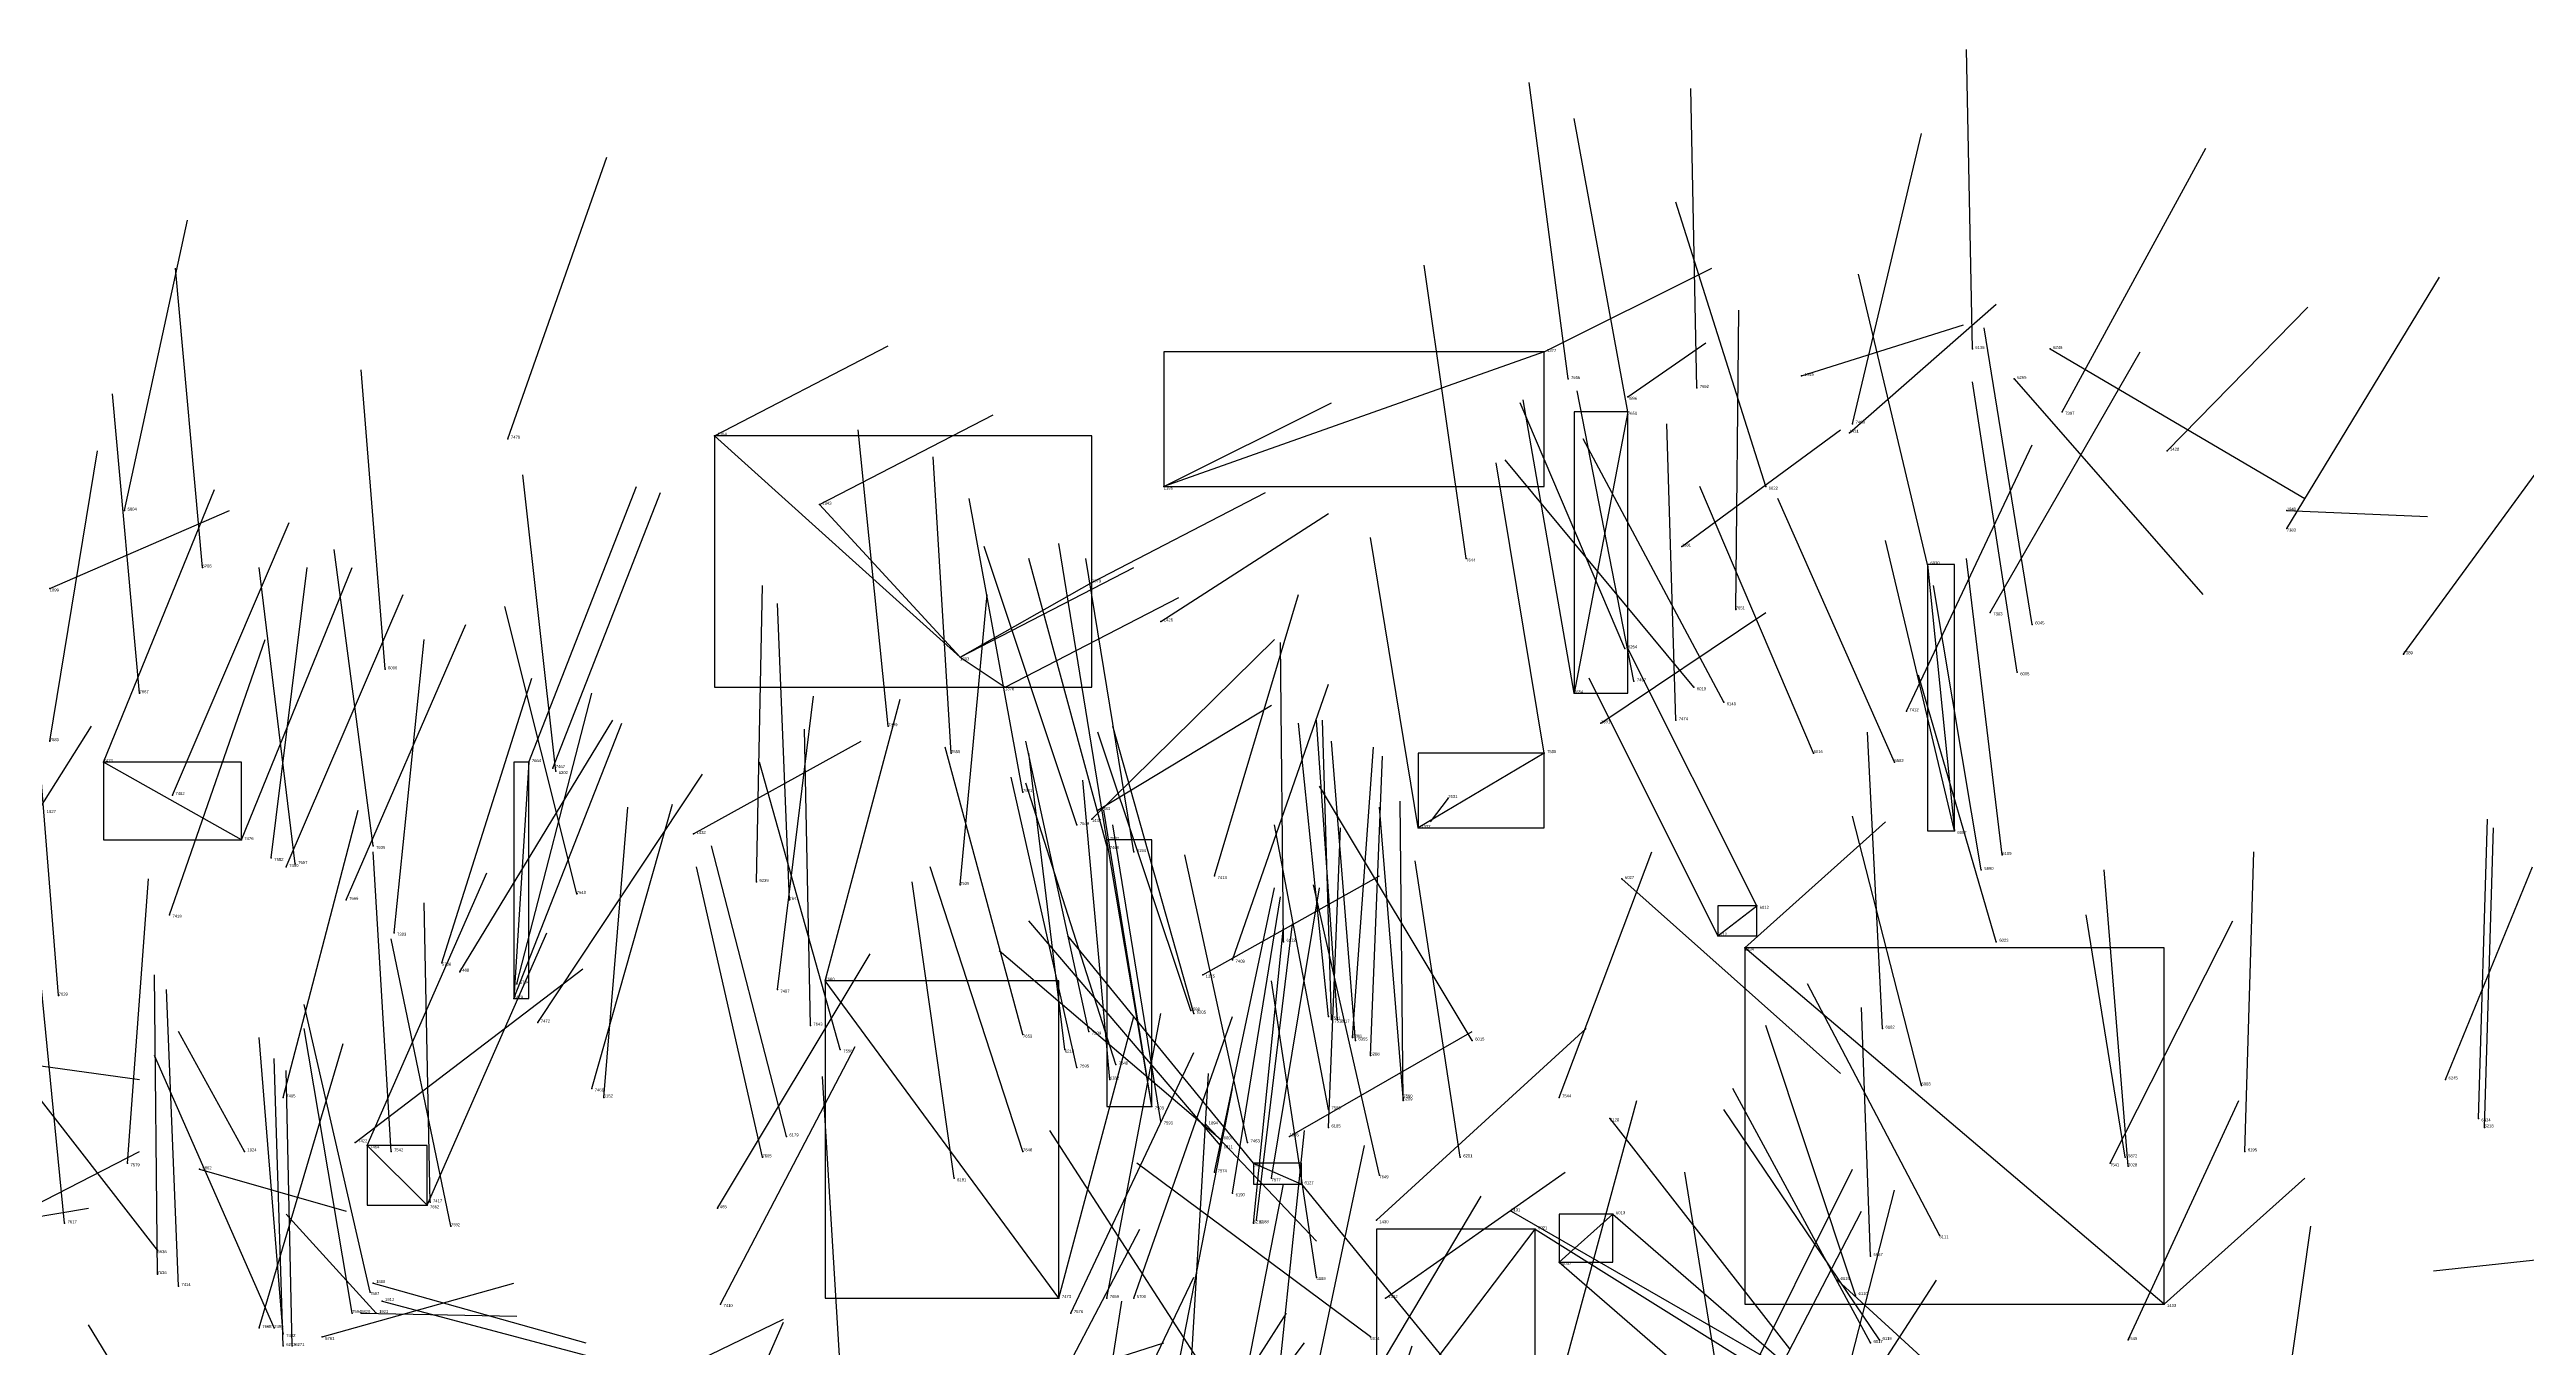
# Model space of a CAD drawing. Extents: x 59.1 to 70.8, y 600.3 to 605.1.
# Drawn here: x 66.237 to 67.064, y 604.665 to 605.099 of the extents above; entities that cross this region are included whole.
import ezdxf

# ---------------------------------------------------------------- set-up
doc = ezdxf.new("R2010")
doc.units = 0
for name, color, linetype in [('Clients', 3, 'CONTINUOUS'), ('Facilities', 3, 'CONTINUOUS'), ('Facilities_lines', 3, 'CONTINUOUS'), ('Min_max_boxes', 1, 'CONTINUOUS'), ('Normals', 1, 'CONTINUOUS'), ('Source_points', 5, 'CONTINUOUS'), ('Text', 3, 'CONTINUOUS')]:
    doc.layers.add(name, color=color, linetype=linetype)

msp = doc.modelspace()

# ---------------------------------------------------------------- linework, layer by layer
at = {"layer": 'Clients', "color": 5}
for p in [(66.459, 604.97, 451.452), (66.494, 604.947, 451.402), (66.609, 604.953, 451.269), (66.585, 604.921, 451.391), (66.556, 604.886, 451.32), (66.746, 604.884, 459.056), (66.255, 604.861, 460.068), (66.694, 604.839, 458.846), (66.873, 604.838, 457.798), (66.59, 604.835, 458.478), (66.807, 604.813, 457.676), (66.803, 604.799, 451.655), (66.392, 604.782, 459.669), (66.496, 604.788, 459.514), (66.655, 604.72, 457.711), (66.363, 604.713, 459.642), (66.733, 604.705, 457.818), (66.741, 604.694, 457.889)]:
    msp.add_point(p, dxfattribs=at)
at = {"layer": 'Facilities', "color": 3}
for p in [(66.736, 604.998, 451.329), (66.879, 604.999, 457.207), (66.905, 604.999, 456.737), (66.744, 604.989, 459.204), (66.822, 604.99, 451.217), (66.893, 604.989, 456.821), (66.764, 604.983, 449.391), (66.787, 604.986, 459.148), (66.764, 604.978, 459.133), (66.838, 604.971, 451.616), (66.839, 604.974, 459.266), (66.909, 604.978, 460.563), (66.39, 604.969, 459.968), (66.944, 604.965, 451.625), (66.81, 604.953, 457.862), (66.262, 604.945, 455.447), (66.984, 604.945, 451.138), (66.984, 604.939, 460.682), (66.71, 604.929, 459.122), (66.782, 604.933, 451.39), (66.288, 604.926, 457.403), (66.864, 604.927, 457.802), (66.237, 604.919, 449.159), (66.608, 604.908, 451.47), (66.8, 604.912, 459.073), (66.885, 604.911, 460.599), (66.899, 604.907, 457.836), (66.541, 604.896, 451.398), (66.763, 604.899, 456.828), (67.023, 604.897, 460.635), (66.349, 604.892, 457.348), (66.766, 604.888, 458.997), (66.894, 604.891, 457.75), (66.267, 604.884, 459.323), (66.786, 604.886, 457.786), (66.796, 604.881, 457.869), (66.517, 604.873, 460.663), (66.755, 604.874, 451.368), (66.78, 604.875, 459.036), (66.857, 604.878, 460.451), (66.237, 604.868, 462.37), (66.538, 604.864, 459.348), (66.736, 604.864, 458.919), (66.826, 604.864, 457.723), (66.397, 604.861, 459.694), (66.405, 604.859, 459.615), (66.406, 604.858, 457.294), (66.853, 604.861, 457.683), (66.278, 604.85, 459.996), (66.562, 604.851, 459.279), (66.704, 604.849, 462.872), (66.58, 604.84, 458.878), (66.585, 604.842, 451.929), (66.587, 604.845, 451.463), (66.301, 604.835, 459.926), (66.345, 604.833, 459.241), (66.452, 604.837, 451.532), (66.59, 604.833, 459.048), (66.599, 604.831, 458.405), (66.889, 604.83, 457.194), (66.311, 604.829, 462.297), (66.316, 604.826, 459.851), (66.319, 604.827, 459.291), (66.626, 604.823, 460.327), (66.762, 604.822, 457.715), (66.882, 604.825, 457.72), (66.336, 604.815, 459.778), (66.413, 604.817, 459.184), (66.473, 604.821, 457.242), (66.484, 604.815, 459.408), (66.541, 604.82, 462.613), (66.277, 604.81, 460.137), (66.352, 604.804, 462.236), (66.649, 604.801, 458.264), (66.794, 604.803, 457.647), (66.887, 604.801, 457.676), (66.368, 604.794, 454.275), (66.374, 604.791, 459.864), (66.622, 604.79, 451.461), (66.632, 604.795, 460.306), (66.24, 604.783, 459.09), (66.393, 604.787, 454.329), (66.48, 604.785, 459.526), (66.4, 604.774, 459.815), (66.491, 604.773, 459.445), (66.618, 604.778, 458.905), (66.619, 604.777, 458.116), (66.664, 604.776, 458.729), (66.665, 604.775, 458.583), (66.667, 604.775, 458.509), (66.849, 604.772, 458.069), (66.501, 604.765, 458.696), (66.562, 604.77, 459.117), (66.576, 604.765, 458.395), (66.584, 604.771, 458.677), (66.672, 604.769, 458.801), (66.673, 604.768, 458.431), (66.712, 604.768, 457.969), (66.58, 604.759, 458.56), (66.593, 604.76, 459.042), (66.678, 604.763, 458.354), (66.315, 604.749, 460.109), (66.418, 604.752, 459.579), (66.422, 604.749, 457.437), (66.591, 604.755, 458.161), (66.689, 604.749, 458.859), (66.689, 604.748, 458.277), (66.741, 604.749, 462.588), (66.862, 604.753, 457.68), (67.037, 604.755, 456.913), (66.605, 604.746, 458.482), (66.608, 604.741, 458.517), (66.623, 604.74, 449.195), (66.664, 604.745, 458.933), (66.664, 604.739, 458.343), (66.758, 604.742, 457.59), (67.048, 604.742, 458.138), (67.05, 604.739, 458.2), (66.302, 604.731, 448.152), (66.339, 604.734, 460.038), (66.343, 604.733, 459.71), (66.351, 604.731, 462.609), (66.483, 604.736, 458.303), (66.562, 604.731, 459.134), (66.628, 604.735, 457.861), (66.628, 604.733, 457.941), (66.637, 604.734, 459.031), (66.651, 604.736, 451.434), (66.97, 604.731, 458.111), (66.263, 604.727, 462.395), (66.287, 604.725, 453.723), (66.475, 604.729, 458.755), (66.539, 604.722, 458.237), (66.626, 604.724, 462.088), (66.639, 604.727, 457.784), (66.645, 604.722, 462.101), (66.681, 604.723, 459.095), (66.708, 604.729, 458.123), (66.925, 604.727, 462.645), (66.93, 604.729, 453.909), (66.931, 604.726, 457.866), (66.364, 604.714, 460.099), (66.632, 604.717, 458.359), (66.242, 604.707, 458.921), (66.371, 604.706, 458.818), (66.46, 604.712, 459.964), (66.639, 604.707, 458.282), (66.64, 604.708, 458.428), (66.68, 604.708, 451.801), (66.725, 604.711, 457.749), (66.759, 604.71, 457.887), (66.273, 604.698, 454.876), (66.868, 604.703, 457.577), (66.273, 604.69, 459.177), (66.66, 604.689, 458.127), (66.845, 604.696, 453.917), (66.28, 604.686, 460.248), (66.344, 604.684, 458.795), (66.345, 604.687, 449.159), (66.348, 604.681, 449.1), (66.574, 604.682, 459.552), (66.59, 604.682, 459.481), (66.599, 604.682, 454.266), (66.683, 604.682, 451.444), (66.834, 604.688, 457.68), (66.84, 604.683, 457.536), (66.338, 604.677, 458.861), (66.341, 604.677, 453.759), (66.346, 604.677, 448.195), (66.461, 604.68, 460.021), (66.578, 604.677, 462.013), (66.943, 604.68, 451.563), (66.307, 604.672, 459.765), (66.312, 604.672, 458.469), (66.315, 604.67, 460.174), (66.315, 604.666, 456.922), (66.318, 604.666, 456.967), (66.328, 604.669, 453.675), (66.678, 604.669, 457.972), (66.845, 604.667, 457.74), (66.848, 604.668, 457.679), (66.931, 604.668, 462.524)]:
    msp.add_point(p, dxfattribs=at)
at = {"layer": 'Facilities_lines', "color": 3}
for p, q in [((66.736, 604.998, 451.329), (66.609, 604.953, 451.269)), ((66.764, 604.978, 459.133), (66.746, 604.884, 459.056)), ((66.541, 604.896, 451.398), (66.459, 604.97, 451.452)), ((66.541, 604.896, 451.398), (66.494, 604.947, 451.402)), ((66.541, 604.896, 451.398), (66.585, 604.921, 451.391)), ((66.864, 604.927, 457.802), (66.873, 604.838, 457.798)), ((66.541, 604.896, 451.398), (66.556, 604.886, 451.32)), ((66.736, 604.864, 458.919), (66.694, 604.839, 458.846)), ((66.301, 604.835, 459.926), (66.255, 604.861, 460.068)), ((66.397, 604.861, 459.694), (66.392, 604.782, 459.669)), ((66.605, 604.746, 458.482), (66.59, 604.835, 458.478)), ((66.794, 604.803, 457.647), (66.807, 604.813, 457.676)), ((66.943, 604.68, 451.563), (66.803, 604.799, 451.655)), ((66.574, 604.682, 459.552), (66.496, 604.788, 459.514)), ((66.343, 604.733, 459.71), (66.363, 604.713, 459.642)), ((66.639, 604.727, 457.784), (66.655, 604.72, 457.711)), ((66.759, 604.71, 457.887), (66.741, 604.694, 457.889)), ((66.68, 604.635, 457.84), (66.733, 604.705, 457.818))]:
    msp.add_line(p, q, dxfattribs=at)
at = {"layer": 'Min_max_boxes', "color": 1}
for p, q in [((66.736, 604.998, 451.269), (66.609, 604.998, 451.269)), ((66.609, 604.998, 451.269), (66.609, 604.953, 451.269)), ((66.736, 604.998, 451.329), (66.609, 604.998, 451.329)), ((66.609, 604.998, 451.329), (66.609, 604.953, 451.329)), ((66.609, 604.998, 451.269), (66.609, 604.998, 451.329)), ((66.736, 604.953, 451.269), (66.736, 604.998, 451.269)), ((66.736, 604.953, 451.329), (66.736, 604.998, 451.329)), ((66.736, 604.998, 451.269), (66.736, 604.998, 451.329)), ((66.764, 604.978, 459.056), (66.746, 604.978, 459.056)), ((66.746, 604.978, 459.056), (66.746, 604.884, 459.056)), ((66.764, 604.978, 459.133), (66.746, 604.978, 459.133)), ((66.746, 604.978, 459.133), (66.746, 604.884, 459.133)), ((66.746, 604.978, 459.056), (66.746, 604.978, 459.133)), ((66.764, 604.884, 459.056), (66.764, 604.978, 459.056)), ((66.764, 604.884, 459.133), (66.764, 604.978, 459.133)), ((66.764, 604.978, 459.056), (66.764, 604.978, 459.133)), ((66.585, 604.97, 451.32), (66.459, 604.97, 451.32)), ((66.459, 604.97, 451.32), (66.459, 604.886, 451.32)), ((66.585, 604.97, 451.452), (66.459, 604.97, 451.452)), ((66.459, 604.97, 451.452), (66.459, 604.886, 451.452)), ((66.459, 604.97, 451.32), (66.459, 604.97, 451.452)), ((66.585, 604.886, 451.32), (66.585, 604.97, 451.32)), ((66.585, 604.886, 451.452), (66.585, 604.97, 451.452)), ((66.585, 604.97, 451.32), (66.585, 604.97, 451.452)), ((66.609, 604.953, 451.269), (66.736, 604.953, 451.269)), ((66.609, 604.953, 451.329), (66.736, 604.953, 451.329)), ((66.609, 604.953, 451.269), (66.609, 604.953, 451.329)), ((66.736, 604.953, 451.269), (66.736, 604.953, 451.329)), ((66.873, 604.927, 457.798), (66.864, 604.927, 457.798)), ((66.864, 604.927, 457.798), (66.864, 604.838, 457.798)), ((66.873, 604.927, 457.802), (66.864, 604.927, 457.802)), ((66.864, 604.927, 457.802), (66.864, 604.838, 457.802)), ((66.864, 604.927, 457.798), (66.864, 604.927, 457.802)), ((66.873, 604.838, 457.798), (66.873, 604.927, 457.798)), ((66.873, 604.838, 457.802), (66.873, 604.927, 457.802)), ((66.873, 604.927, 457.798), (66.873, 604.927, 457.802)), ((66.459, 604.886, 451.32), (66.585, 604.886, 451.32)), ((66.459, 604.886, 451.452), (66.585, 604.886, 451.452)), ((66.459, 604.886, 451.32), (66.459, 604.886, 451.452)), ((66.585, 604.886, 451.32), (66.585, 604.886, 451.452)), ((66.746, 604.884, 459.056), (66.764, 604.884, 459.056)), ((66.746, 604.884, 459.133), (66.764, 604.884, 459.133)), ((66.746, 604.884, 459.056), (66.746, 604.884, 459.133)), ((66.764, 604.884, 459.056), (66.764, 604.884, 459.133)), ((66.736, 604.864, 458.846), (66.694, 604.864, 458.846)), ((66.694, 604.864, 458.846), (66.694, 604.839, 458.846)), ((66.736, 604.864, 458.919), (66.694, 604.864, 458.919)), ((66.694, 604.864, 458.919), (66.694, 604.839, 458.919)), ((66.694, 604.864, 458.846), (66.694, 604.864, 458.919)), ((66.736, 604.839, 458.846), (66.736, 604.864, 458.846)), ((66.736, 604.839, 458.919), (66.736, 604.864, 458.919)), ((66.736, 604.864, 458.846), (66.736, 604.864, 458.919)), ((66.301, 604.861, 459.926), (66.255, 604.861, 459.926)), ((66.255, 604.861, 459.926), (66.255, 604.835, 459.926)), ((66.301, 604.861, 460.068), (66.255, 604.861, 460.068)), ((66.255, 604.861, 460.068), (66.255, 604.835, 460.068)), ((66.255, 604.861, 459.926), (66.255, 604.861, 460.068)), ((66.301, 604.835, 459.926), (66.301, 604.861, 459.926)), ((66.301, 604.835, 460.068), (66.301, 604.861, 460.068)), ((66.301, 604.861, 459.926), (66.301, 604.861, 460.068)), ((66.397, 604.861, 459.669), (66.392, 604.861, 459.669)), ((66.392, 604.861, 459.669), (66.392, 604.782, 459.669)), ((66.397, 604.861, 459.694), (66.392, 604.861, 459.694)), ((66.392, 604.861, 459.694), (66.392, 604.782, 459.694)), ((66.392, 604.861, 459.669), (66.392, 604.861, 459.694)), ((66.397, 604.782, 459.669), (66.397, 604.861, 459.669)), ((66.397, 604.782, 459.694), (66.397, 604.861, 459.694)), ((66.397, 604.861, 459.669), (66.397, 604.861, 459.694)), ((66.694, 604.839, 458.846), (66.736, 604.839, 458.846)), ((66.694, 604.839, 458.919), (66.736, 604.839, 458.919)), ((66.694, 604.839, 458.846), (66.694, 604.839, 458.919)), ((66.736, 604.839, 458.846), (66.736, 604.839, 458.919)), ((66.864, 604.838, 457.798), (66.873, 604.838, 457.798)), ((66.864, 604.838, 457.802), (66.873, 604.838, 457.802)), ((66.864, 604.838, 457.798), (66.864, 604.838, 457.802)), ((66.873, 604.838, 457.798), (66.873, 604.838, 457.802)), ((66.255, 604.835, 459.926), (66.301, 604.835, 459.926)), ((66.255, 604.835, 460.068), (66.301, 604.835, 460.068)), ((66.255, 604.835, 459.926), (66.255, 604.835, 460.068)), ((66.301, 604.835, 459.926), (66.301, 604.835, 460.068)), ((66.605, 604.835, 458.478), (66.59, 604.835, 458.478)), ((66.59, 604.835, 458.478), (66.59, 604.746, 458.478)), ((66.605, 604.835, 458.482), (66.59, 604.835, 458.482)), ((66.59, 604.835, 458.482), (66.59, 604.746, 458.482)), ((66.59, 604.835, 458.478), (66.59, 604.835, 458.482)), ((66.605, 604.746, 458.478), (66.605, 604.835, 458.478)), ((66.605, 604.746, 458.482), (66.605, 604.835, 458.482)), ((66.605, 604.835, 458.478), (66.605, 604.835, 458.482)), ((66.807, 604.813, 457.647), (66.794, 604.813, 457.647)), ((66.794, 604.813, 457.647), (66.794, 604.803, 457.647)), ((66.807, 604.813, 457.676), (66.794, 604.813, 457.676)), ((66.794, 604.813, 457.676), (66.794, 604.803, 457.676)), ((66.794, 604.813, 457.647), (66.794, 604.813, 457.676)), ((66.807, 604.803, 457.647), (66.807, 604.813, 457.647)), ((66.807, 604.803, 457.676), (66.807, 604.813, 457.676)), ((66.807, 604.813, 457.647), (66.807, 604.813, 457.676)), ((66.794, 604.803, 457.647), (66.807, 604.803, 457.647)), ((66.794, 604.803, 457.676), (66.807, 604.803, 457.676)), ((66.794, 604.803, 457.647), (66.794, 604.803, 457.676)), ((66.943, 604.799, 451.563), (66.803, 604.799, 451.563)), ((66.803, 604.799, 451.563), (66.803, 604.68, 451.563)), ((66.943, 604.799, 451.655), (66.803, 604.799, 451.655)), ((66.803, 604.799, 451.655), (66.803, 604.68, 451.655)), ((66.803, 604.799, 451.563), (66.803, 604.799, 451.655)), ((66.807, 604.803, 457.647), (66.807, 604.803, 457.676)), ((66.943, 604.68, 451.563), (66.943, 604.799, 451.563)), ((66.943, 604.68, 451.655), (66.943, 604.799, 451.655)), ((66.943, 604.799, 451.563), (66.943, 604.799, 451.655)), ((66.392, 604.782, 459.669), (66.397, 604.782, 459.669)), ((66.392, 604.782, 459.694), (66.397, 604.782, 459.694)), ((66.392, 604.782, 459.669), (66.392, 604.782, 459.694)), ((66.397, 604.782, 459.669), (66.397, 604.782, 459.694)), ((66.574, 604.788, 459.514), (66.496, 604.788, 459.514)), ((66.496, 604.788, 459.514), (66.496, 604.682, 459.514)), ((66.574, 604.788, 459.552), (66.496, 604.788, 459.552)), ((66.496, 604.788, 459.552), (66.496, 604.682, 459.552)), ((66.496, 604.788, 459.514), (66.496, 604.788, 459.552)), ((66.574, 604.682, 459.514), (66.574, 604.788, 459.514)), ((66.574, 604.682, 459.552), (66.574, 604.788, 459.552)), ((66.574, 604.788, 459.514), (66.574, 604.788, 459.552)), ((66.59, 604.746, 458.478), (66.605, 604.746, 458.478)), ((66.59, 604.746, 458.482), (66.605, 604.746, 458.482)), ((66.59, 604.746, 458.478), (66.59, 604.746, 458.482)), ((66.605, 604.746, 458.478), (66.605, 604.746, 458.482)), ((66.363, 604.733, 459.642), (66.343, 604.733, 459.642)), ((66.343, 604.733, 459.642), (66.343, 604.713, 459.642)), ((66.363, 604.733, 459.71), (66.343, 604.733, 459.71)), ((66.343, 604.733, 459.71), (66.343, 604.713, 459.71)), ((66.343, 604.733, 459.642), (66.343, 604.733, 459.71)), ((66.363, 604.713, 459.642), (66.363, 604.733, 459.642)), ((66.363, 604.713, 459.71), (66.363, 604.733, 459.71)), ((66.363, 604.733, 459.642), (66.363, 604.733, 459.71)), ((66.655, 604.727, 457.711), (66.639, 604.727, 457.711)), ((66.639, 604.727, 457.711), (66.639, 604.72, 457.711)), ((66.655, 604.727, 457.784), (66.639, 604.727, 457.784)), ((66.639, 604.727, 457.784), (66.639, 604.72, 457.784)), ((66.639, 604.727, 457.711), (66.639, 604.727, 457.784)), ((66.655, 604.72, 457.711), (66.655, 604.727, 457.711)), ((66.655, 604.72, 457.784), (66.655, 604.727, 457.784)), ((66.655, 604.727, 457.711), (66.655, 604.727, 457.784)), ((66.639, 604.72, 457.711), (66.655, 604.72, 457.711)), ((66.639, 604.72, 457.784), (66.655, 604.72, 457.784)), ((66.639, 604.72, 457.711), (66.639, 604.72, 457.784)), ((66.655, 604.72, 457.711), (66.655, 604.72, 457.784)), ((66.343, 604.713, 459.642), (66.363, 604.713, 459.642)), ((66.343, 604.713, 459.71), (66.363, 604.713, 459.71)), ((66.343, 604.713, 459.642), (66.343, 604.713, 459.71)), ((66.363, 604.713, 459.642), (66.363, 604.713, 459.71)), ((66.759, 604.71, 457.887), (66.741, 604.71, 457.887)), ((66.741, 604.71, 457.887), (66.741, 604.694, 457.887)), ((66.759, 604.71, 457.889), (66.741, 604.71, 457.889)), ((66.741, 604.71, 457.889), (66.741, 604.694, 457.889)), ((66.741, 604.71, 457.887), (66.741, 604.71, 457.889)), ((66.759, 604.694, 457.887), (66.759, 604.71, 457.887)), ((66.759, 604.694, 457.889), (66.759, 604.71, 457.889)), ((66.759, 604.71, 457.887), (66.759, 604.71, 457.889)), ((66.733, 604.705, 457.818), (66.68, 604.705, 457.818)), ((66.68, 604.705, 457.818), (66.68, 604.635, 457.818)), ((66.733, 604.705, 457.84), (66.68, 604.705, 457.84)), ((66.68, 604.705, 457.84), (66.68, 604.635, 457.84)), ((66.68, 604.705, 457.818), (66.68, 604.705, 457.84)), ((66.733, 604.635, 457.818), (66.733, 604.705, 457.818)), ((66.733, 604.635, 457.84), (66.733, 604.705, 457.84)), ((66.733, 604.705, 457.818), (66.733, 604.705, 457.84)), ((66.741, 604.694, 457.887), (66.759, 604.694, 457.887)), ((66.741, 604.694, 457.889), (66.759, 604.694, 457.889)), ((66.741, 604.694, 457.887), (66.741, 604.694, 457.889)), ((66.759, 604.694, 457.887), (66.759, 604.694, 457.889)), ((66.496, 604.682, 459.514), (66.574, 604.682, 459.514)), ((66.496, 604.682, 459.552), (66.574, 604.682, 459.552)), ((66.496, 604.682, 459.514), (66.496, 604.682, 459.552)), ((66.574, 604.682, 459.514), (66.574, 604.682, 459.552)), ((66.803, 604.68, 451.563), (66.943, 604.68, 451.563)), ((66.803, 604.68, 451.655), (66.943, 604.68, 451.655)), ((66.803, 604.68, 451.563), (66.803, 604.68, 451.655)), ((66.943, 604.68, 451.563), (66.943, 604.68, 451.655))]:
    msp.add_line(p, q, dxfattribs=at)
at = {"layer": 'Normals', "color": 1}
for p, q in [((66.879, 604.999, 457.207), (66.877, 605.099, 457.207)), ((66.744, 604.989, 459.204), (66.731, 605.088, 459.193)), ((66.787, 604.986, 459.148), (66.785, 605.086, 459.138)), ((66.764, 604.978, 459.133), (66.746, 605.076, 459.122)), ((66.839, 604.974, 459.266), (66.862, 605.071, 459.277)), ((66.39, 604.969, 459.968), (66.423, 605.063, 459.972)), ((66.909, 604.978, 460.563), (66.957, 605.066, 460.559)), ((66.81, 604.953, 457.862), (66.78, 605.048, 457.856)), ((66.262, 604.945, 455.447), (66.283, 605.042, 455.455)), ((66.288, 604.926, 457.403), (66.279, 605.026, 457.403)), ((66.71, 604.929, 459.122), (66.696, 605.027, 459.11)), ((66.736, 604.998, 451.329), (66.792, 605.026, 451.407)), ((66.864, 604.927, 457.802), (66.841, 605.024, 457.792)), ((66.984, 604.939, 460.682), (67.035, 605.023, 460.663)), ((66.8, 604.912, 459.073), (66.801, 605.012, 459.064)), ((66.838, 604.971, 451.616), (66.887, 605.014, 451.692)), ((66.944, 604.965, 451.625), (66.991, 605.013, 451.699)), ((66.822, 604.99, 451.217), (66.876, 605.007, 451.3)), ((66.899, 604.907, 457.836), (66.883, 605.006, 457.838)), ((66.459, 604.97, 451.452), (66.517, 605, 451.527)), ((66.764, 604.983, 449.391), (66.79, 605.001, 449.486)), ((66.885, 604.911, 460.599), (66.935, 604.998, 460.599)), ((66.905, 604.999, 456.737), (66.99, 604.949, 456.752)), ((66.349, 604.892, 457.348), (66.341, 604.992, 457.347)), ((66.894, 604.891, 457.75), (66.879, 604.988, 457.731)), ((66.893, 604.989, 456.821), (66.956, 604.917, 456.851)), ((66.267, 604.884, 459.323), (66.258, 604.984, 459.324)), ((66.609, 604.953, 451.269), (66.665, 604.981, 451.347)), ((66.763, 604.899, 456.828), (66.728, 604.981, 456.782)), ((66.746, 604.884, 459.056), (66.729, 604.982, 459.045)), ((66.766, 604.888, 458.997), (66.747, 604.985, 458.981)), ((66.494, 604.947, 451.402), (66.552, 604.977, 451.477)), ((66.517, 604.873, 460.663), (66.507, 604.972, 460.67)), ((66.78, 604.875, 459.036), (66.777, 604.974, 459.023)), ((66.782, 604.933, 451.39), (66.835, 604.972, 451.466)), ((67.023, 604.897, 460.635), (67.08, 604.975, 460.61)), ((66.237, 604.868, 462.37), (66.253, 604.965, 462.35)), ((66.538, 604.864, 459.348), (66.532, 604.963, 459.362)), ((66.786, 604.886, 457.786), (66.723, 604.962, 457.77)), ((66.796, 604.881, 457.869), (66.749, 604.969, 457.862)), ((66.857, 604.878, 460.451), (66.899, 604.967, 460.435)), ((66.406, 604.858, 457.294), (66.395, 604.957, 457.291)), ((66.736, 604.864, 458.919), (66.72, 604.961, 458.899)), ((66.255, 604.861, 460.068), (66.292, 604.952, 460.086)), ((66.397, 604.861, 459.694), (66.433, 604.953, 459.711)), ((66.405, 604.859, 459.615), (66.441, 604.951, 459.631)), ((66.562, 604.851, 459.279), (66.544, 604.949, 459.277)), ((66.585, 604.921, 451.391), (66.643, 604.951, 451.466)), ((66.826, 604.864, 457.723), (66.788, 604.953, 457.698)), ((66.853, 604.861, 457.683), (66.814, 604.949, 457.655)), ((66.237, 604.919, 449.159), (66.297, 604.945, 449.235)), ((66.278, 604.85, 459.996), (66.317, 604.941, 460.012)), ((66.608, 604.908, 451.47), (66.664, 604.944, 451.544)), ((66.984, 604.945, 451.138), (67.031, 604.943, 451.226)), ((66.345, 604.833, 459.241), (66.332, 604.932, 459.234)), ((66.58, 604.84, 458.878), (66.549, 604.933, 458.859)), ((66.59, 604.833, 459.048), (66.564, 604.929, 459.034)), ((66.59, 604.835, 458.478), (66.574, 604.934, 458.473)), ((66.599, 604.831, 458.405), (66.583, 604.929, 458.397)), ((66.694, 604.839, 458.846), (66.678, 604.936, 458.826)), ((66.873, 604.838, 457.798), (66.85, 604.935, 457.788)), ((66.889, 604.83, 457.194), (66.877, 604.929, 457.193)), ((66.301, 604.835, 459.926), (66.338, 604.926, 459.944)), ((66.319, 604.827, 459.291), (66.307, 604.926, 459.286)), ((66.311, 604.829, 462.297), (66.323, 604.926, 462.277)), ((66.541, 604.896, 451.398), (66.599, 604.926, 451.473)), ((66.316, 604.826, 459.851), (66.355, 604.917, 459.863)), ((66.413, 604.817, 459.184), (66.389, 604.913, 459.173)), ((66.473, 604.821, 457.242), (66.475, 604.92, 457.228)), ((66.484, 604.815, 459.408), (66.48, 604.914, 459.422)), ((66.541, 604.82, 462.613), (66.55, 604.917, 462.589)), ((66.556, 604.886, 451.32), (66.614, 604.916, 451.395)), ((66.626, 604.823, 460.327), (66.654, 604.917, 460.309)), ((66.882, 604.825, 457.72), (66.866, 604.92, 457.692)), ((66.336, 604.815, 459.778), (66.376, 604.907, 459.784)), ((66.755, 604.874, 451.368), (66.81, 604.911, 451.443)), ((66.277, 604.81, 460.137), (66.309, 604.902, 460.16)), ((66.352, 604.804, 462.236), (66.362, 604.902, 462.221)), ((66.585, 604.842, 451.929), (66.646, 604.902, 451.981)), ((66.649, 604.801, 458.264), (66.648, 604.901, 458.267)), ((66.807, 604.813, 457.676), (66.764, 604.899, 457.65)), ((66.368, 604.794, 454.275), (66.398, 604.889, 454.284)), ((66.794, 604.803, 457.647), (66.751, 604.889, 457.621)), ((66.887, 604.801, 457.676), (66.861, 604.89, 457.639)), ((66.24, 604.783, 459.09), (66.232, 604.882, 459.077)), ((66.393, 604.787, 454.329), (66.418, 604.884, 454.334)), ((66.48, 604.785, 459.526), (66.492, 604.883, 459.542)), ((66.496, 604.788, 459.514), (66.521, 604.882, 459.536)), ((66.587, 604.845, 451.463), (66.645, 604.88, 451.537)), ((66.632, 604.795, 460.306), (66.664, 604.887, 460.282)), ((66.198, 604.789, 454.077), (66.251, 604.873, 454.087)), ((66.374, 604.791, 459.864), (66.425, 604.875, 459.884)), ((66.392, 604.782, 459.669), (66.428, 604.874, 459.686)), ((66.491, 604.773, 459.445), (66.489, 604.872, 459.46)), ((66.618, 604.778, 458.905), (66.587, 604.871, 458.884)), ((66.619, 604.777, 458.116), (66.592, 604.873, 458.112)), ((66.664, 604.776, 458.729), (66.654, 604.874, 458.715)), ((66.667, 604.775, 458.509), (66.66, 604.875, 458.506)), ((66.665, 604.775, 458.583), (66.662, 604.875, 458.575)), ((66.849, 604.772, 458.069), (66.844, 604.871, 458.079)), ((66.452, 604.837, 451.532), (66.508, 604.868, 451.609)), ((66.562, 604.77, 459.117), (66.536, 604.866, 459.106)), ((66.584, 604.771, 458.677), (66.563, 604.868, 458.67)), ((66.576, 604.765, 458.395), (66.564, 604.864, 458.392)), ((66.673, 604.768, 458.431), (66.665, 604.868, 458.428)), ((66.672, 604.769, 458.801), (66.679, 604.866, 458.779)), ((66.678, 604.763, 458.354), (66.682, 604.863, 458.358)), ((66.4, 604.774, 459.815), (66.455, 604.857, 459.826)), ((66.501, 604.765, 458.696), (66.474, 604.861, 458.686)), ((66.58, 604.759, 458.56), (66.558, 604.856, 458.552)), ((66.591, 604.755, 458.161), (66.582, 604.855, 458.164)), ((66.418, 604.752, 459.579), (66.445, 604.847, 459.591)), ((66.593, 604.76, 459.042), (66.563, 604.854, 459.027)), ((66.712, 604.768, 457.969), (66.661, 604.853, 457.961)), ((66.689, 604.748, 458.277), (66.688, 604.848, 458.278)), ((66.704, 604.849, 462.872), (66.698, 604.841, 462.971)), ((66.315, 604.749, 460.109), (66.34, 604.845, 460.123)), ((66.422, 604.749, 457.437), (66.43, 604.846, 457.414)), ((66.605, 604.746, 458.482), (66.589, 604.845, 458.477)), ((66.608, 604.741, 458.517), (66.592, 604.84, 458.514)), ((66.664, 604.745, 458.933), (66.646, 604.84, 458.906)), ((66.664, 604.739, 458.343), (66.668, 604.839, 458.345)), ((66.689, 604.749, 458.859), (66.681, 604.846, 458.835)), ((66.803, 604.799, 451.655), (66.85, 604.841, 451.732)), ((66.862, 604.753, 457.68), (66.839, 604.843, 457.643)), ((67.048, 604.742, 458.138), (67.051, 604.842, 458.145)), ((67.05, 604.739, 458.2), (67.053, 604.839, 458.209)), ((66.351, 604.731, 462.609), (66.345, 604.831, 462.61)), ((66.483, 604.736, 458.303), (66.458, 604.833, 458.297)), ((66.637, 604.734, 459.031), (66.616, 604.83, 459.011)), ((66.741, 604.749, 462.588), (66.772, 604.831, 462.54)), ((66.97, 604.731, 458.111), (66.973, 604.831, 458.119)), ((66.263, 604.727, 462.395), (66.27, 604.822, 462.364)), ((66.343, 604.733, 459.71), (66.383, 604.824, 459.717)), ((66.475, 604.729, 458.755), (66.453, 604.826, 458.742)), ((66.562, 604.731, 459.134), (66.531, 604.826, 459.124)), ((66.622, 604.79, 451.461), (66.681, 604.823, 451.535)), ((66.708, 604.729, 458.123), (66.693, 604.828, 458.123)), ((66.762, 604.822, 457.715), (66.835, 604.757, 457.735)), ((66.931, 604.726, 457.866), (66.923, 604.825, 457.875)), ((67.037, 604.755, 456.913), (67.066, 604.826, 456.849)), ((66.364, 604.714, 460.099), (66.362, 604.814, 460.104)), ((66.539, 604.722, 458.237), (66.525, 604.821, 458.236)), ((66.626, 604.724, 462.088), (66.646, 604.819, 462.063)), ((66.632, 604.717, 458.359), (66.648, 604.816, 458.366)), ((66.645, 604.722, 462.101), (66.661, 604.819, 462.082)), ((66.681, 604.723, 459.095), (66.659, 604.82, 459.082)), ((66.628, 604.733, 457.941), (66.564, 604.808, 457.925)), ((66.639, 604.707, 458.282), (66.649, 604.806, 458.287)), ((66.64, 604.708, 458.428), (66.652, 604.807, 458.432)), ((66.93, 604.729, 453.909), (66.917, 604.81, 453.851)), ((66.925, 604.727, 462.645), (66.966, 604.808, 462.604)), ((66.242, 604.707, 458.921), (66.233, 604.798, 458.881)), ((66.371, 604.706, 458.818), (66.351, 604.802, 458.798)), ((66.363, 604.713, 459.642), (66.403, 604.804, 459.649)), ((66.46, 604.712, 459.964), (66.511, 604.797, 459.98)), ((66.628, 604.735, 457.861), (66.554, 604.798, 457.838)), ((66.639, 604.727, 457.784), (66.577, 604.803, 457.766)), ((66.273, 604.69, 459.177), (66.272, 604.79, 459.17)), ((66.339, 604.734, 460.038), (66.415, 604.792, 460.066)), ((66.28, 604.686, 460.248), (66.276, 604.785, 460.263)), ((66.344, 604.684, 458.795), (66.322, 604.78, 458.775)), ((66.66, 604.689, 458.127), (66.645, 604.788, 458.128)), ((66.868, 604.703, 457.577), (66.824, 604.787, 457.546)), ((66.338, 604.677, 458.861), (66.322, 604.772, 458.836)), ((66.574, 604.682, 459.552), (66.599, 604.776, 459.574)), ((66.59, 604.682, 459.481), (66.608, 604.777, 459.505)), ((66.599, 604.682, 454.266), (66.632, 604.776, 454.257)), ((66.68, 604.708, 451.801), (66.75, 604.772, 451.833)), ((66.84, 604.683, 457.536), (66.81, 604.773, 457.503)), ((66.845, 604.696, 453.917), (66.842, 604.779, 453.861)), ((66.273, 604.698, 454.876), (66.217, 604.77, 454.835)), ((66.302, 604.731, 448.152), (66.28, 604.771, 448.241)), ((66.315, 604.67, 460.174), (66.307, 604.769, 460.18)), ((66.307, 604.672, 459.765), (66.335, 604.767, 459.777)), ((66.461, 604.68, 460.021), (66.506, 604.766, 460.047)), ((66.578, 604.677, 462.013), (66.619, 604.764, 461.986)), ((66.651, 604.736, 451.434), (66.712, 604.771, 451.505)), ((66.216, 604.762, 453.744), (66.267, 604.755, 453.83)), ((66.312, 604.672, 458.469), (66.272, 604.763, 458.456)), ((66.315, 604.666, 456.922), (66.312, 604.762, 456.893)), ((66.318, 604.666, 456.967), (66.316, 604.758, 456.929)), ((66.501, 604.659, 452.804), (66.495, 604.756, 452.781)), ((66.618, 604.657, 458.526), (66.624, 604.757, 458.526)), ((66.614, 604.66, 457.09), (66.632, 604.752, 457.054)), ((66.742, 604.656, 453.908), (66.767, 604.748, 453.879)), ((66.845, 604.667, 457.74), (66.799, 604.752, 457.715)), ((66.931, 604.668, 462.524), (66.968, 604.748, 462.478)), ((66.623, 604.74, 449.195), (66.66, 604.701, 449.279)), ((66.758, 604.742, 457.59), (66.818, 604.665, 457.612)), ((66.848, 604.668, 457.679), (66.796, 604.745, 457.641)), ((66.197, 604.695, 453.83), (66.267, 604.731, 453.892)), ((66.624, 604.656, 457.645), (66.571, 604.738, 457.625)), ((66.646, 604.642, 457.417), (66.656, 604.738, 457.392)), ((66.656, 604.638, 457.341), (66.676, 604.733, 457.318)), ((66.287, 604.725, 453.723), (66.336, 604.711, 453.809)), ((66.678, 604.669, 457.972), (66.6, 604.727, 457.95)), ((66.683, 604.682, 451.444), (66.743, 604.724, 451.512)), ((66.798, 604.631, 457.57), (66.783, 604.724, 457.535)), ((66.795, 604.637, 457.285), (66.839, 604.725, 457.265)), ((66.943, 604.68, 451.563), (66.99, 604.722, 451.64)), ((66.631, 604.628, 457.097), (66.649, 604.72, 457.061)), ((66.655, 604.72, 457.711), (66.717, 604.644, 457.729)), ((66.665, 604.632, 457.268), (66.715, 604.716, 457.245)), ((66.829, 604.624, 453.914), (66.853, 604.718, 453.89)), ((66.19, 604.702, 453.788), (66.25, 604.712, 453.868)), ((66.346, 604.677, 448.195), (66.316, 604.71, 448.284)), ((66.725, 604.711, 457.749), (66.81, 604.662, 457.769)), ((66.759, 604.71, 457.887), (66.834, 604.645, 457.9)), ((66.801, 604.632, 462.238), (66.842, 604.711, 462.193)), ((66.978, 604.607, 452.39), (66.992, 604.706, 452.383)), ((66.555, 604.617, 453.558), (66.601, 604.705, 453.571)), ((66.733, 604.705, 457.818), (66.816, 604.653, 457.839)), ((66.576, 604.599, 461.682), (66.619, 604.689, 461.683)), ((66.741, 604.694, 457.889), (66.816, 604.629, 457.902)), ((67.089, 604.697, 457.032), (67.033, 604.691, 457.114)), ((66.328, 604.669, 453.675), (66.392, 604.687, 453.75)), ((66.345, 604.687, 449.159), (66.416, 604.667, 449.226)), ((66.348, 604.681, 449.1), (66.423, 604.661, 449.163)), ((66.58, 604.584, 453.554), (66.595, 604.681, 453.536)), ((66.818, 604.612, 457.49), (66.867, 604.688, 457.447)), ((66.834, 604.688, 457.68), (66.906, 604.622, 457.703)), ((66.302, 604.588, 460.429), (66.25, 604.673, 460.44)), ((66.341, 604.677, 453.759), (66.393, 604.676, 453.844)), ((66.42, 604.645, 453.645), (66.482, 604.675, 453.717)), ((66.447, 604.594, 454.865), (66.482, 604.674, 454.816)), ((66.597, 604.594, 459.907), (66.65, 604.677, 459.924)), ((66.518, 604.638, 448.551), (66.609, 604.667, 448.522)), ((66.596, 604.588, 459.752), (66.656, 604.667, 459.764)), ((66.661, 604.572, 458.521), (66.692, 604.666, 458.53))]:
    msp.add_line(p, q, dxfattribs=at)
at = {"layer": 'Source_points', "color": 5}
for p in [(66.736, 604.998, 451.329), (66.879, 604.999, 457.207), (66.905, 604.999, 456.737), (66.744, 604.989, 459.204), (66.822, 604.99, 451.217), (66.893, 604.989, 456.821), (66.764, 604.983, 449.391), (66.787, 604.986, 459.148), (66.764, 604.978, 459.133), (66.838, 604.971, 451.616), (66.839, 604.974, 459.266), (66.909, 604.978, 460.563), (66.39, 604.969, 459.968), (66.459, 604.97, 451.452), (66.944, 604.965, 451.625), (66.494, 604.947, 451.402), (66.609, 604.953, 451.269), (66.81, 604.953, 457.862), (66.262, 604.945, 455.447), (66.984, 604.945, 451.138), (66.984, 604.939, 460.682), (66.71, 604.929, 459.122), (66.782, 604.933, 451.39), (66.288, 604.926, 457.403), (66.585, 604.921, 451.391), (66.864, 604.927, 457.802), (66.237, 604.919, 449.159), (66.608, 604.908, 451.47), (66.8, 604.912, 459.073), (66.885, 604.911, 460.599), (66.899, 604.907, 457.836), (66.541, 604.896, 451.398), (66.763, 604.899, 456.828), (67.023, 604.897, 460.635), (66.349, 604.892, 457.348), (66.766, 604.888, 458.997), (66.894, 604.891, 457.75), (66.267, 604.884, 459.323), (66.556, 604.886, 451.32), (66.746, 604.884, 459.056), (66.786, 604.886, 457.786), (66.796, 604.881, 457.869), (66.517, 604.873, 460.663), (66.755, 604.874, 451.368), (66.78, 604.875, 459.036), (66.857, 604.878, 460.451), (66.237, 604.868, 462.37), (66.538, 604.864, 459.348), (66.736, 604.864, 458.919), (66.826, 604.864, 457.723), (66.255, 604.861, 460.068), (66.397, 604.861, 459.694), (66.405, 604.859, 459.615), (66.406, 604.858, 457.294), (66.853, 604.861, 457.683), (66.278, 604.85, 459.996), (66.562, 604.851, 459.279), (66.704, 604.849, 462.872), (66.58, 604.84, 458.878), (66.585, 604.842, 451.929), (66.587, 604.845, 451.463), (66.694, 604.839, 458.846), (66.873, 604.838, 457.798), (66.301, 604.835, 459.926), (66.345, 604.833, 459.241), (66.452, 604.837, 451.532), (66.59, 604.835, 458.478), (66.59, 604.833, 459.048), (66.599, 604.831, 458.405), (66.889, 604.83, 457.194), (66.311, 604.829, 462.297), (66.316, 604.826, 459.851), (66.319, 604.827, 459.291), (66.626, 604.823, 460.327), (66.762, 604.822, 457.715), (66.882, 604.825, 457.72), (66.336, 604.815, 459.778), (66.413, 604.817, 459.184), (66.473, 604.821, 457.242), (66.484, 604.815, 459.408), (66.541, 604.82, 462.613), (66.807, 604.813, 457.676), (66.277, 604.81, 460.137), (66.352, 604.804, 462.236), (66.649, 604.801, 458.264), (66.794, 604.803, 457.647), (66.803, 604.799, 451.655), (66.887, 604.801, 457.676), (66.368, 604.794, 454.275), (66.374, 604.791, 459.864), (66.622, 604.79, 451.461), (66.632, 604.795, 460.306), (66.24, 604.783, 459.09), (66.392, 604.782, 459.669), (66.393, 604.787, 454.329), (66.48, 604.785, 459.526), (66.496, 604.788, 459.514), (66.4, 604.774, 459.815), (66.491, 604.773, 459.445), (66.618, 604.778, 458.905), (66.619, 604.777, 458.116), (66.664, 604.776, 458.729), (66.665, 604.775, 458.583), (66.667, 604.775, 458.509), (66.849, 604.772, 458.069), (66.501, 604.765, 458.696), (66.562, 604.77, 459.117), (66.576, 604.765, 458.395), (66.584, 604.771, 458.677), (66.672, 604.769, 458.801), (66.673, 604.768, 458.431), (66.712, 604.768, 457.969), (66.58, 604.759, 458.56), (66.593, 604.76, 459.042), (66.678, 604.763, 458.354), (66.315, 604.749, 460.109), (66.418, 604.752, 459.579), (66.422, 604.749, 457.437), (66.591, 604.755, 458.161), (66.689, 604.749, 458.859), (66.689, 604.748, 458.277), (66.741, 604.749, 462.588), (66.862, 604.753, 457.68), (67.037, 604.755, 456.913), (66.605, 604.746, 458.482), (66.608, 604.741, 458.517), (66.623, 604.74, 449.195), (66.664, 604.745, 458.933), (66.664, 604.739, 458.343), (66.758, 604.742, 457.59), (67.048, 604.742, 458.138), (67.05, 604.739, 458.2), (66.302, 604.731, 448.152), (66.339, 604.734, 460.038), (66.343, 604.733, 459.71), (66.351, 604.731, 462.609), (66.483, 604.736, 458.303), (66.562, 604.731, 459.134), (66.628, 604.735, 457.861), (66.628, 604.733, 457.941), (66.637, 604.734, 459.031), (66.651, 604.736, 451.434), (66.97, 604.731, 458.111), (66.263, 604.727, 462.395), (66.287, 604.725, 453.723), (66.475, 604.729, 458.755), (66.539, 604.722, 458.237), (66.626, 604.724, 462.088), (66.639, 604.727, 457.784), (66.645, 604.722, 462.101), (66.681, 604.723, 459.095), (66.708, 604.729, 458.123), (66.925, 604.727, 462.645), (66.93, 604.729, 453.909), (66.931, 604.726, 457.866), (66.364, 604.714, 460.099), (66.632, 604.717, 458.359), (66.655, 604.72, 457.711), (66.242, 604.707, 458.921), (66.363, 604.713, 459.642), (66.371, 604.706, 458.818), (66.46, 604.712, 459.964), (66.639, 604.707, 458.282), (66.64, 604.708, 458.428), (66.68, 604.708, 451.801), (66.725, 604.711, 457.749), (66.759, 604.71, 457.887), (66.273, 604.698, 454.876), (66.733, 604.705, 457.818), (66.868, 604.703, 457.577), (66.273, 604.69, 459.177), (66.66, 604.689, 458.127), (66.741, 604.694, 457.889), (66.845, 604.696, 453.917), (66.28, 604.686, 460.248), (66.344, 604.684, 458.795), (66.345, 604.687, 449.159), (66.348, 604.681, 449.1), (66.574, 604.682, 459.552), (66.59, 604.682, 459.481), (66.599, 604.682, 454.266), (66.683, 604.682, 451.444), (66.834, 604.688, 457.68), (66.84, 604.683, 457.536), (66.338, 604.677, 458.861), (66.341, 604.677, 453.759), (66.346, 604.677, 448.195), (66.461, 604.68, 460.021), (66.578, 604.677, 462.013), (66.943, 604.68, 451.563), (66.307, 604.672, 459.765), (66.312, 604.672, 458.469), (66.315, 604.67, 460.174), (66.315, 604.666, 456.922), (66.318, 604.666, 456.967), (66.328, 604.669, 453.675), (66.678, 604.669, 457.972), (66.845, 604.667, 457.74), (66.848, 604.668, 457.679), (66.931, 604.668, 462.524)]:
    msp.add_point(p, dxfattribs=at)

# ---------------------------------------------------------------- texts
at = {"layer": 'Text', "color": 3}
for s, p in [('1377', (66.737, 604.998, 451.329)), ('6135', (66.88, 604.999, 457.207)), ('6246', (66.906, 604.999, 456.737)), ('7656', (66.745, 604.989, 459.204)), ('7652', (66.788, 604.986, 459.148)), ('1945', (66.823, 604.99, 451.217)), ('6265', (66.894, 604.989, 456.821)), ('1896', (66.764, 604.982, 449.391)), ('1384', (66.46, 604.97, 451.452)), ('7650', (66.764, 604.977, 459.133)), ('1431', (66.838, 604.971, 451.616)), ('7489', (66.84, 604.974, 459.266)), ('7397', (66.91, 604.977, 460.563)), ('7470', (66.391, 604.969, 459.968)), ('1428', (66.945, 604.965, 451.625)), ('5604', (66.263, 604.945, 455.447)), ('1943', (66.495, 604.947, 451.402)), ('1386', (66.609, 604.952, 451.269)), ('6022', (66.811, 604.952, 457.862)), ('1949', (66.984, 604.945, 451.138)), ('7383', (66.984, 604.938, 460.682)), ('7644', (66.71, 604.928, 459.122)), ('1381', (66.782, 604.933, 451.39)), ('6206', (66.288, 604.926, 457.403)), ('1379', (66.585, 604.921, 451.391)), ('6030', (66.865, 604.927, 457.802)), ('1899', (66.237, 604.918, 449.159)), ('7651', (66.8, 604.912, 459.073)), ('1426', (66.609, 604.908, 451.47)), ('7393', (66.886, 604.91, 460.599)), ('6045', (66.9, 604.907, 457.836)), ('1393', (66.541, 604.895, 451.398)), ('6254', (66.764, 604.899, 456.828)), ('7389', (67.023, 604.897, 460.635)), ('6006', (66.35, 604.892, 457.348)), ('7497', (66.767, 604.888, 458.997)), ('6005', (66.895, 604.89, 457.75)), ('7667', (66.267, 604.884, 459.323)), ('1378', (66.556, 604.885, 451.32)), ('7654', (66.746, 604.884, 459.056)), ('6018', (66.787, 604.885, 457.786)), ('6140', (66.797, 604.88, 457.869)), ('7399', (66.517, 604.873, 460.663)), ('1391', (66.755, 604.874, 451.368)), ('7474', (66.781, 604.875, 459.036)), ('7412', (66.858, 604.878, 460.451)), ('7583', (66.237, 604.868, 462.37)), ('7655', (66.538, 604.864, 459.348)), ('7505', (66.737, 604.864, 458.919)), ('6016', (66.826, 604.864, 457.723)), ('7423', (66.255, 604.861, 460.068)), ('7664', (66.398, 604.861, 459.694)), ('7467', (66.406, 604.859, 459.615)), ('6202', (66.407, 604.857, 457.294)), ('5582', (66.853, 604.861, 457.683)), ('7482', (66.279, 604.85, 459.996)), ('7661', (66.562, 604.851, 459.279)), ('7531', (66.704, 604.849, 462.872)), ('1927', (66.236, 604.844, 448.138)), ('1432', (66.453, 604.837, 451.532)), ('7549', (66.581, 604.84, 458.878)), ('1437', (66.585, 604.841, 451.929)), ('1383', (66.588, 604.845, 451.463)), ('7332', (66.695, 604.839, 458.846)), ('6057', (66.874, 604.837, 457.798)), ('7476', (66.302, 604.835, 459.926)), ('7635', (66.346, 604.832, 459.241)), ('7502', (66.591, 604.835, 458.478)), ('7469', (66.591, 604.832, 459.048)), ('6194', (66.6, 604.831, 458.405)), ('6109', (66.889, 604.83, 457.194)), ('7582', (66.312, 604.828, 462.297)), ('7490', (66.317, 604.826, 459.851)), ('7657', (66.32, 604.827, 459.291)), ('6239', (66.474, 604.821, 457.242)), ('7413', (66.627, 604.822, 460.327)), ('6027', (66.763, 604.822, 457.715)), ('5890', (66.883, 604.825, 457.72)), ('7666', (66.337, 604.815, 459.778)), ('7640', (66.413, 604.817, 459.184)), ('7641', (66.484, 604.815, 459.408)), ('7539', (66.541, 604.82, 462.613)), ('6012', (66.808, 604.812, 457.676)), ('7419', (66.278, 604.809, 460.137)), ('7303', (66.353, 604.803, 462.236)), ('6212', (66.65, 604.801, 458.264)), ('6112', (66.794, 604.803, 457.647)), ('1434', (66.803, 604.798, 451.655)), ('6023', (66.888, 604.801, 457.676)), ('5706', (66.368, 604.793, 454.275)), ('7468', (66.374, 604.791, 459.864)), ('7660', (66.496, 604.788, 459.514)), ('1375', (66.623, 604.789, 451.461)), ('7409', (66.633, 604.794, 460.306)), ('7639', (66.24, 604.783, 459.09)), ('7479', (66.392, 604.782, 459.669)), ('5704', (66.394, 604.787, 454.329)), ('7487', (66.481, 604.784, 459.526)), ('7472', (66.401, 604.774, 459.815)), ('7643', (66.492, 604.773, 459.445)), ('7588', (66.618, 604.778, 458.905)), ('6205', (66.62, 604.777, 458.116)), ('7591', (66.665, 604.775, 458.729)), ('7518', (66.666, 604.774, 458.583)), ('7517', (66.668, 604.774, 458.509)), ('6192', (66.85, 604.772, 458.069)), ('7596', (66.502, 604.764, 458.696)), ('7653', (66.562, 604.769, 459.117)), ('6213', (66.576, 604.764, 458.395)), ('7598', (66.585, 604.77, 458.677)), ('7288', (66.672, 604.769, 458.801)), ('6355', (66.674, 604.768, 458.431)), ('6208', (66.678, 604.763, 458.354)), ('6015', (66.713, 604.768, 457.969)), ('7595', (66.581, 604.759, 458.56)), ('6182', (66.591, 604.755, 458.161)), ('7648', (66.594, 604.76, 459.042)), ('6245', (67.038, 604.755, 456.913)), ('7405', (66.316, 604.749, 460.109)), ('7466', (66.419, 604.751, 459.579)), ('6152', (66.422, 604.749, 457.437)), ('7590', (66.689, 604.749, 458.859)), ('6209', (66.689, 604.748, 458.277)), ('7544', (66.742, 604.749, 462.588)), ('6008', (66.862, 604.753, 457.68)), ('7503', (66.606, 604.745, 458.482)), ('7593', (66.609, 604.74, 458.517)), ('1894', (66.624, 604.74, 449.195)), ('7589', (66.665, 604.745, 458.933)), ('6185', (66.665, 604.739, 458.343)), ('6128', (66.758, 604.741, 457.59)), ('6334', (67.049, 604.741, 458.138)), ('6218', (67.05, 604.739, 458.2)), ('1924', (66.303, 604.731, 448.152)), ('7422', (66.34, 604.734, 460.038)), ('7464', (66.344, 604.732, 459.71)), ('7542', (66.352, 604.731, 462.609)), ('6179', (66.484, 604.736, 458.303)), ('7646', (66.562, 604.731, 459.134)), ('6007', (66.629, 604.735, 457.861)), ('6011', (66.629, 604.732, 457.941)), ('7463', (66.638, 604.734, 459.031)), ('1385', (66.651, 604.736, 451.434)), ('6195', (66.971, 604.731, 458.111)), ('7579', (66.264, 604.726, 462.395)), ('5862', (66.288, 604.725, 453.723)), ('7605', (66.475, 604.729, 458.755)), ('6181', (66.54, 604.721, 458.237)), ('7574', (66.627, 604.724, 462.088)), ('6040', (66.639, 604.726, 457.784)), ('7577', (66.645, 604.721, 462.101)), ('7649', (66.681, 604.722, 459.095)), ('6201', (66.709, 604.729, 458.123)), ('7541', (66.925, 604.726, 462.645)), ('5872', (66.931, 604.729, 453.909)), ('6028', (66.931, 604.726, 457.866)), ('7417', (66.365, 604.714, 460.099)), ('6190', (66.633, 604.716, 458.359)), ('6127', (66.656, 604.72, 457.711)), ('7617', (66.243, 604.707, 458.921)), ('7662', (66.364, 604.712, 459.642)), ('7592', (66.371, 604.706, 458.818)), ('7465', (66.46, 604.712, 459.964)), ('6210', (66.639, 604.707, 458.282)), ('6188', (66.641, 604.707, 458.428)), ('1430', (66.681, 604.707, 451.801)), ('6131', (66.725, 604.711, 457.749)), ('6021', (66.734, 604.705, 457.818)), ('6013', (66.76, 604.71, 457.887)), ('5636', (66.273, 604.697, 454.876)), ('6111', (66.868, 604.702, 457.577)), ('7636', (66.273, 604.69, 459.177)), ('6189', (66.66, 604.688, 458.127)), ('6037', (66.742, 604.693, 457.889)), ('6019', (66.835, 604.688, 457.68)), ('5857', (66.846, 604.696, 453.917)), ('7414', (66.281, 604.686, 460.248)), ('7597', (66.344, 604.683, 458.795)), ('1888', (66.346, 604.687, 449.159)), ('1912', (66.349, 604.681, 449.1)), ('7473', (66.575, 604.682, 459.552)), ('7659', (66.591, 604.682, 459.481)), ('5700', (66.6, 604.682, 454.266)), ('1382', (66.684, 604.682, 451.444)), ('6110', (66.841, 604.683, 457.536)), ('7668', (66.308, 604.672, 459.765)), ('7499', (66.312, 604.672, 458.469)), ('7594', (66.338, 604.677, 458.861)), ('5820', (66.341, 604.677, 453.759)), ('1923', (66.347, 604.677, 448.195)), ('7410', (66.462, 604.679, 460.021)), ('7576', (66.579, 604.677, 462.013)), ('1433', (66.944, 604.679, 451.563)), ('7402', (66.316, 604.669, 460.174)), ('6273', (66.316, 604.666, 456.922)), ('6271', (66.319, 604.666, 456.967)), ('5763', (66.329, 604.668, 453.675)), ('6014', (66.678, 604.668, 457.972)), ('6017', (66.846, 604.667, 457.74)), ('6119', (66.849, 604.668, 457.679)), ('7545', (66.931, 604.668, 462.524))]:
    msp.add_text(s, height=0.001, dxfattribs=at).set_placement(p)

doc.saveas('drawing.dxf')
